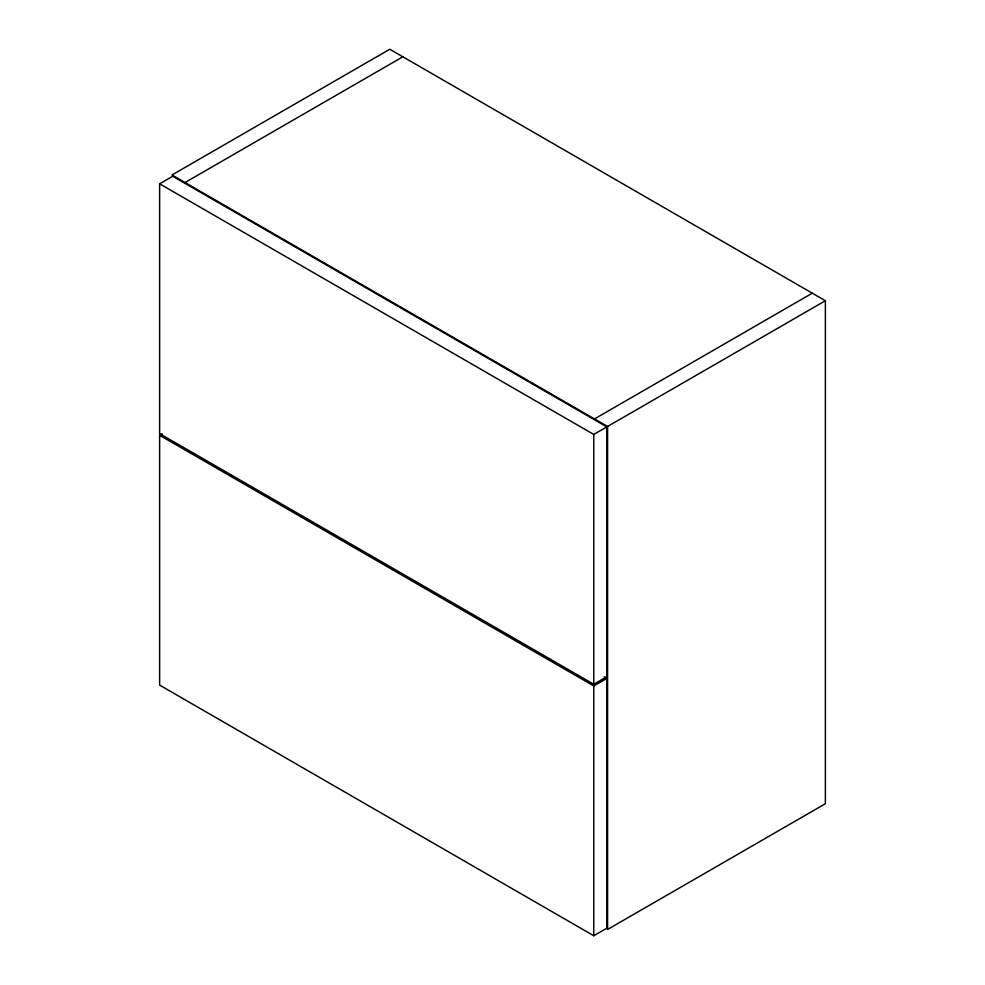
<?xml version="1.0" encoding="UTF-8"?>
<svg xmlns="http://www.w3.org/2000/svg" width="985" height="985" viewBox="0 0 985 985"><rect width="100%" height="100%" fill="white"/><g stroke="black" fill="none" stroke-linecap="round" stroke-linejoin="round"><path stroke-width="1.48" d="M159.632 183.801L172.707 176.253L606.846 426.899L606.846 676.72L593.77 684.255L159.632 433.609L159.632 183.801L593.77 434.447L606.846 426.899M185.045 182.533L402.84 56.798M604.174 676.855L606.846 678.394L606.846 928.202L593.77 935.75L159.632 685.104L159.632 435.284L162.242 433.782M594.497 418.933L812.293 293.198M607.573 426.48L825.368 300.733L825.368 803.723L607.573 929.458L607.573 426.48L171.981 174.998L389.777 49.25L825.368 300.733M159.632 435.284L593.77 685.942L606.846 678.394M593.77 434.447L593.77 684.255M593.77 685.942L593.77 935.75"/></g></svg>
